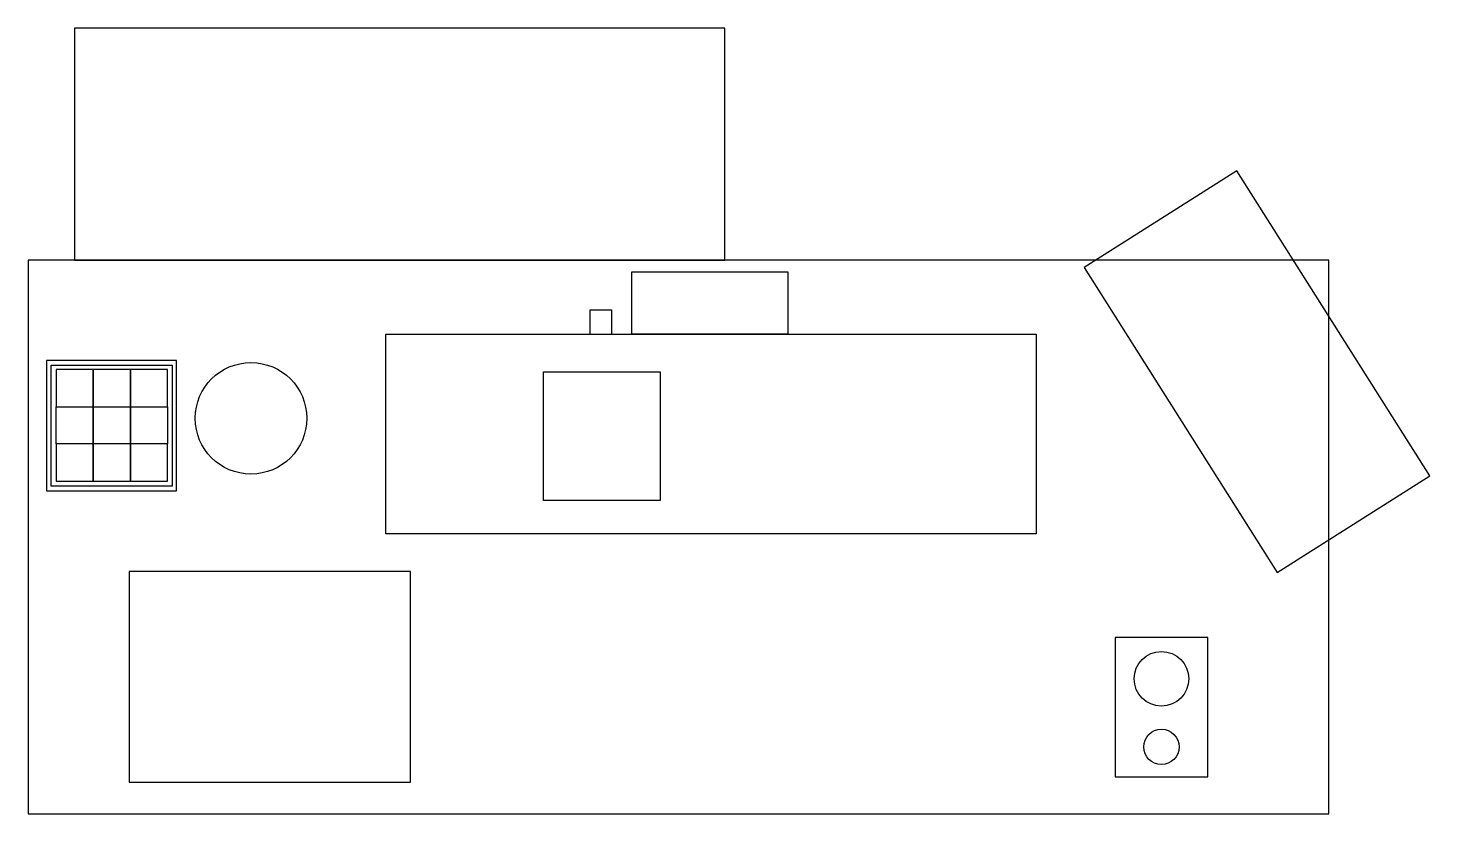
# Model space of a CAD drawing. Header units: millimetres. Extents: x 3 to 1512, y 0 to 846.
import ezdxf

# ---------------------------------------------------------------- set-up
doc = ezdxf.new("R2010")
doc.units = ezdxf.units.MM

msp = doc.modelspace()

# ---------------------------------------------------------------- linework, layer by layer
at = {"color": 51, "true_color": 0xf8f6b0}
for p, q in [((608.3, 516.3), (608.3, 542.4)), ((608.3, 542.4), (631.3, 542.4)), ((631.3, 542.4), (631.3, 516.3))]:
    msp.add_line(p, q, dxfattribs=at)
at = {"color": 4}
for p, q in [((1273.3, 189.7), (1173.3, 189.7)), ((1173.3, 189.7), (1173.3, 39.7)), ((1273.3, 39.7), (1273.3, 189.7)), ((1173.3, 39.7), (1273.3, 39.7))]:
    msp.add_line(p, q, dxfattribs=at)
at = {"color": 85, "true_color": 0x58ba48}
msp.add_lwpolyline([(53.3, 595.7), (753.3, 595.7), (753.3, 845.7), (53.3, 845.7)], close=True, dxfattribs=at)
at = {"color": 6}
msp.add_lwpolyline([(1512.3, 363.8), (1304.5, 692), (1140, 587.8), (1347.8, 259.6)], close=True, dxfattribs=at)
msp.add_lwpolyline([(3.3, -0.3), (1403.3, -0.3), (1403.3, 595.7), (3.3, 595.7)], close=True)
at = {"color": 143, "true_color": 0x7aafdf}
msp.add_lwpolyline([(653.3, 583.2), (821.3, 583.2), (821.3, 516.3), (653.3, 516.3)], close=True, dxfattribs=at)
at = {"color": 5}
msp.add_lwpolyline([(388.3, 516.3), (1088.3, 516.3), (1088.3, 301.3), (388.3, 301.3)], close=True, dxfattribs=at)
at = {"color": 32, "true_color": 0xcd6928}
for points in [[(23.3, 347.7), (163.3, 347.7), (163.3, 487.7), (23.3, 487.7)], [(28.3, 482.7), (158.3, 482.7), (158.3, 352.7), (28.3, 352.7)]]:
    msp.add_lwpolyline(points, close=True, dxfattribs=at)
at = {"color": 2}
for points in [[(33.5, 438.1), (73.5, 438.1), (73.5, 478.1), (33.5, 478.1)], [(73.5, 438.1), (113.5, 438.1), (113.5, 478.1), (73.5, 478.1)], [(113.5, 438.1), (153.5, 438.1), (153.5, 478.1), (113.5, 478.1)], [(33.5, 438.1), (73.5, 438.1), (73.5, 398.1), (33.5, 398.1)], [(73.5, 438.1), (113.5, 438.1), (113.5, 398.1), (73.5, 398.1)], [(113.5, 438.1), (153.5, 438.1), (153.5, 398.1), (113.5, 398.1)], [(33.5, 358.1), (73.5, 358.1), (73.5, 398.1), (33.5, 398.1)], [(73.5, 358.1), (113.5, 358.1), (113.5, 398.1), (73.5, 398.1)], [(113.5, 358.1), (153.5, 358.1), (153.5, 398.1), (113.5, 398.1)]]:
    msp.add_lwpolyline(points, close=True, dxfattribs=at)
at = {"color": 30, "true_color": 0xf8991e}
msp.add_lwpolyline([(558.3, 475.8), (683.8, 475.8), (683.8, 337.2), (558.3, 337.2)], close=True, dxfattribs=at)
at = {"color": 1}
msp.add_lwpolyline([(112.1, 33.9), (415.1, 33.9), (415.1, 260.9), (112.1, 260.9)], close=True, dxfattribs=at)
at = {"color": 3}
msp.add_circle((243.3, 425.6), 60, dxfattribs=at)
at = {"color": 4}
for centre, radius in [((1223.3, 145.2), 29.4), ((1223.3, 71.9), 19)]:
    msp.add_circle(centre, radius, dxfattribs=at)

doc.saveas('drawing.dxf')
